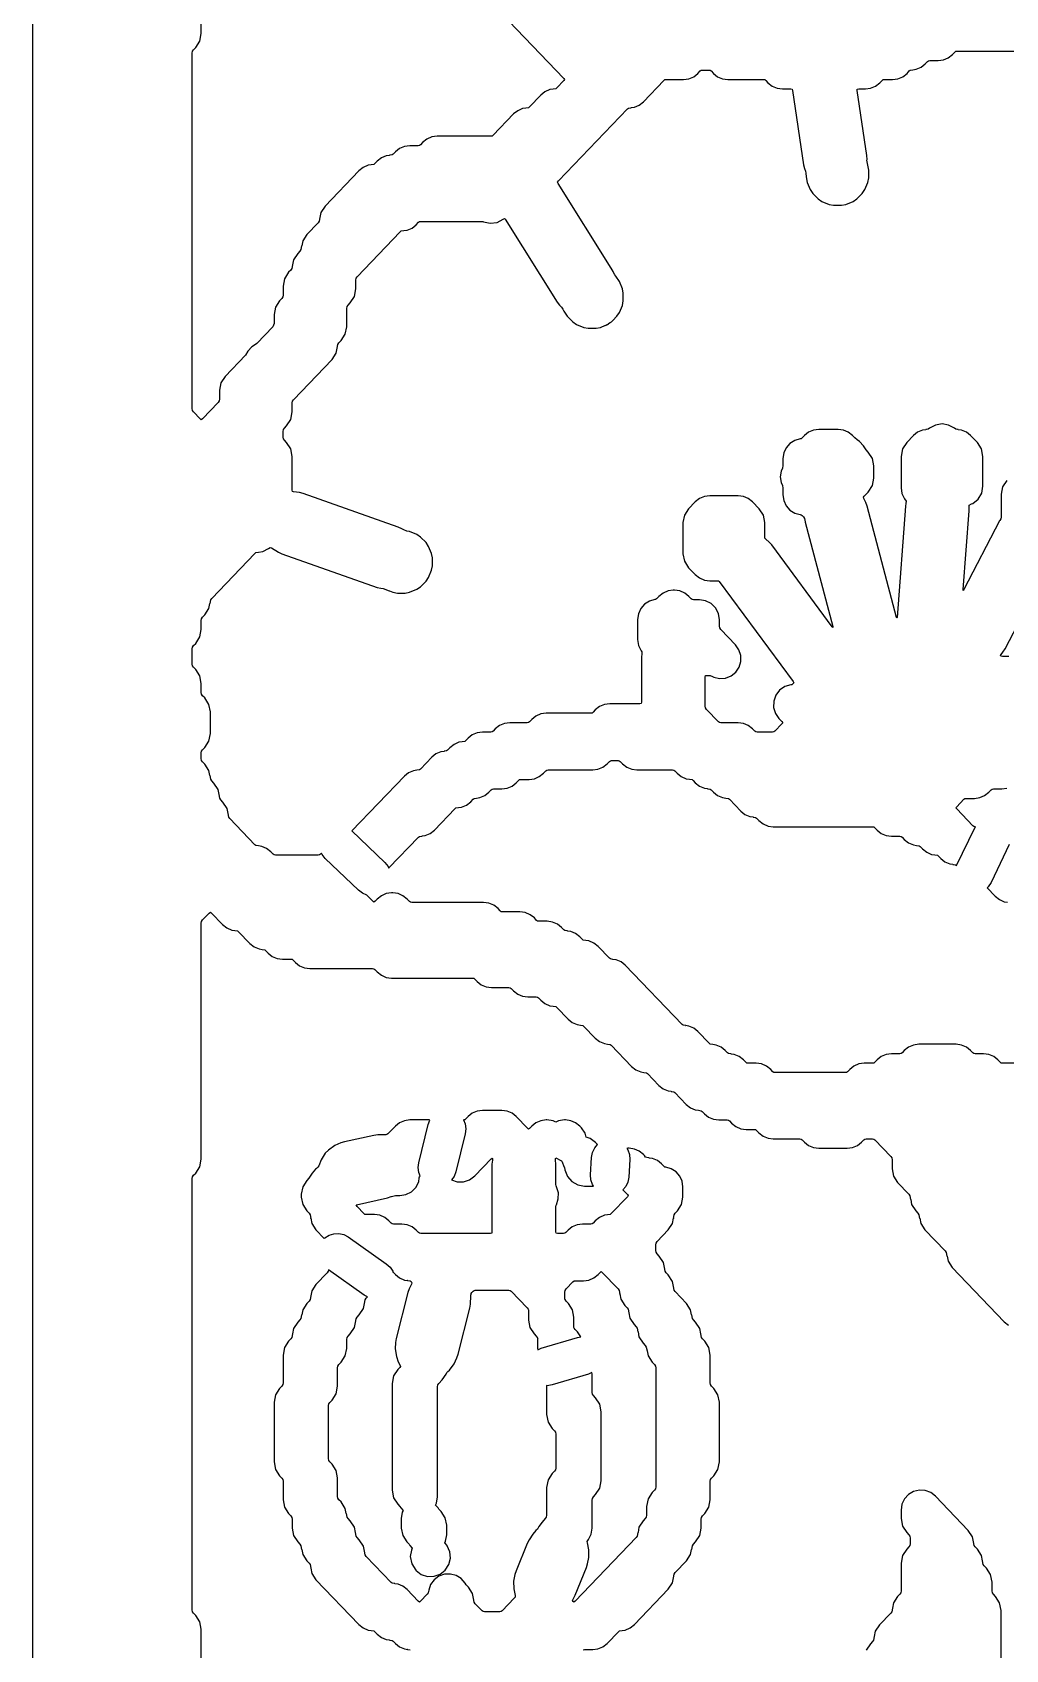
# Model space of a CAD drawing. Header units: millimetres. Extents: x 0 to 63, y 0 to 126.
# Drawn here: x 0 to 24.36, y 23.1 to 63.59 of the extents above; entities that cross this region are included whole.
import ezdxf

# ---------------------------------------------------------------- set-up
doc = ezdxf.new("R2010")
doc.units = ezdxf.units.MM
doc.layers.add('CUT', color=1, linetype='Continuous')

msp = doc.modelspace()

# ---------------------------------------------------------------- linework, layer by layer
at = {"layer": 'CUT'}
msp.add_lwpolyline([(13.134, 3), (13.134, 0), (21.134, 0), (21.134, 3), (42.134, 3), (42.134, 0), (50.134, 0), (50.134, 3), (63.2679, 3), (63.2679, 123), (50.134, 123), (50.134, 126), (42.134, 126), (42.134, 123), (21.134, 123), (21.134, 126), (13.134, 126), (13.134, 123), (0, 123), (0, 3)], close=True, dxfattribs=at)
for points in [[(11.5288, 64.2781), (13.2985, 62.4357), (13.3179, 62.408), (13.2985, 62.3804), (13.1209, 62.1955), (13.0958, 62.1755), (13.0307, 62.1667), (13.031, 62.1642), (12.9505, 62.1533), (12.8274, 62.1009), (12.7226, 62.0176), (12.4386, 61.7219), (12.4135, 61.702), (12.3484, 61.6932), (12.3487, 61.6906), (12.2682, 61.6798), (12.1451, 61.6273), (12.0403, 61.544), (11.5288, 61.0116), (11.5037, 60.9916), (11.4719, 60.9873), (10.1265, 60.9873), (9.9938, 60.9694), (9.8707, 60.9169), (9.7659, 60.8337), (9.7093, 60.7748), (9.6842, 60.7548), (9.6524, 60.7505), (9.4442, 60.7505), (9.3115, 60.7326), (9.1884, 60.6801), (9.0836, 60.5969), (9.027, 60.538), (9.0019, 60.518), (8.9368, 60.5092), (8.9371, 60.5067), (8.8566, 60.4958), (8.7335, 60.4434), (8.6287, 60.3601), (8.5721, 60.3012), (8.547, 60.2812), (8.4819, 60.2725), (8.4822, 60.2699), (8.4017, 60.259), (8.2786, 60.2066), (8.1738, 60.1233), (7.3236, 59.2382), (7.2203, 59.0785), (7.1956, 58.9509), (7.1933, 58.9513), (7.1755, 58.8597), (7.1509, 58.8216), (6.8687, 58.5278), (6.7654, 58.3681), (6.7407, 58.2405), (6.7384, 58.241), (6.7207, 58.1493), (6.696, 58.1113), (6.6412, 58.0542), (6.538, 57.8945), (6.5133, 57.7669), (6.511, 57.7674), (6.4932, 57.6758), (6.4686, 57.6377), (6.4138, 57.5806), (6.3106, 57.421), (6.2744, 57.2343), (6.2744, 57.0099), (6.2658, 56.9654), (6.2412, 56.9273), (6.1864, 56.8703), (6.0831, 56.7106), (6.047, 56.5239), (6.047, 56.2996), (6.0383, 56.2551), (6.0137, 56.217), (5.6154, 55.8023), (5.5583, 55.7569), (5.4936, 55.7171), (5.3957, 55.6061), (5.3314, 55.5066), (4.8217, 54.976), (4.7185, 54.8163), (4.6823, 54.6296), (4.6823, 54.4053), (4.6737, 54.3608), (4.6491, 54.3227), (4.2554, 53.9128), (4.2274, 53.8918), (4.1995, 53.9128), (4.0332, 54.0859), (4.0086, 54.124), (4, 54.1685), (4, 63.0704), (4.0086, 63.1149), (4.0332, 63.153), (4.088, 63.21), (4.1913, 63.3697), (4.2274, 63.5564), (4.2274, 64.5747)], [(25.1183, 37.7822), (24.2758, 37.7822), (24.244, 37.7865), (24.2189, 37.8065), (24.1623, 37.8654), (24.0575, 37.9486), (23.9344, 38.0011), (23.8017, 38.019), (23.5935, 38.019), (23.5617, 38.0233), (23.5366, 38.0433), (23.48, 38.1022), (23.3752, 38.1854), (23.252, 38.2379), (23.1194, 38.2558), (22.1808, 38.2558), (22.0481, 38.2379), (21.925, 38.1854), (21.8202, 38.1022), (21.7636, 38.0433), (21.7385, 38.0233), (21.7067, 38.019), (21.4985, 38.019), (21.3658, 38.0011), (21.2427, 37.9486), (21.1379, 37.8654), (21.0813, 37.8065), (21.0562, 37.7865), (21.0244, 37.7822), (20.8162, 37.7822), (20.6835, 37.7643), (20.5604, 37.7119), (20.4556, 37.6286), (20.399, 37.5697), (20.3739, 37.5497), (20.3421, 37.5455), (18.5898, 37.5455), (18.558, 37.5497), (18.5329, 37.5697), (18.4763, 37.6286), (18.3715, 37.7119), (18.2483, 37.7643), (18.1157, 37.7822), (17.9075, 37.7822), (17.8757, 37.7865), (17.8506, 37.8065), (17.794, 37.8654), (17.6892, 37.9486), (17.566, 38.0011), (17.4855, 38.012), (17.4859, 38.0145), (17.4208, 38.0233), (17.3957, 38.0433), (17.3391, 38.1022), (17.2343, 38.1854), (17.1111, 38.2379), (17.0307, 38.2488), (17.031, 38.2513), (16.9659, 38.2601), (16.9408, 38.2801), (16.6568, 38.5758), (16.552, 38.659), (16.4288, 38.7115), (16.3483, 38.7223), (16.3487, 38.7249), (16.2836, 38.7337), (16.2585, 38.7536), (14.8373, 40.2333), (14.7324, 40.3165), (14.6093, 40.369), (14.5288, 40.3798), (14.5292, 40.3824), (14.4641, 40.3912), (14.439, 40.4111), (14.1549, 40.7068), (14.0501, 40.7901), (13.927, 40.8425), (13.8465, 40.8534), (13.8469, 40.856), (13.7818, 40.8648), (13.7566, 40.8847), (13.7001, 40.9436), (13.5952, 41.0269), (13.4721, 41.0793), (13.3916, 41.0902), (13.392, 41.0928), (13.3269, 41.1015), (13.3018, 41.1215), (13.2452, 41.1804), (13.1404, 41.2637), (13.0172, 41.3161), (12.8846, 41.334), (12.6763, 41.334), (12.6446, 41.3383), (12.6194, 41.3583), (12.5629, 41.4172), (12.458, 41.5004), (12.3349, 41.5529), (12.2023, 41.5708), (11.7666, 41.5708), (11.7348, 41.5751), (11.7097, 41.5951), (11.6531, 41.654), (11.5483, 41.7372), (11.4251, 41.7897), (11.2925, 41.8076), (9.4922, 41.8076), (9.4604, 41.8119), (9.4353, 41.8319), (9.3787, 41.8908), (9.2739, 41.974), (9.1507, 42.0265), (9.0181, 42.0444), (8.9893, 42.0444), (8.8566, 42.0265), (8.7335, 41.974), (8.6287, 41.8908), (8.5768, 41.8367), (8.5488, 41.8157), (8.5208, 41.8367), (8.3708, 41.9929), (8.2587, 42.0367), (8.1578, 42.111), (7.3298, 42.9064), (7.2515, 43.0043), (7.2342, 43.0437), (7.2074, 43.0158), (7.1823, 42.9958), (7.1505, 42.9915), (6.0806, 42.9915), (6.0488, 42.9958), (6.0237, 43.0158), (5.9671, 43.0747), (5.8623, 43.1579), (5.7391, 43.2104), (5.6587, 43.2213), (5.659, 43.2238), (5.5939, 43.2326), (5.5688, 43.2526), (4.943, 43.9041), (4.9184, 43.9422), (4.9006, 44.0338), (4.8983, 44.0333), (4.8736, 44.1609), (4.7704, 44.3206), (4.7156, 44.3777), (4.6909, 44.4157), (4.6732, 44.5073), (4.6709, 44.5069), (4.6462, 44.6345), (4.5429, 44.7942), (4.4881, 44.8512), (4.4635, 44.8893), (4.4458, 44.9809), (4.4434, 44.9805), (4.4187, 45.1081), (4.3155, 45.2678), (4.2607, 45.3248), (4.2361, 45.3629), (4.2274, 45.4074), (4.2274, 45.5482), (4.2361, 45.5927), (4.2607, 45.6308), (4.3155, 45.6879), (4.4187, 45.8475), (4.4549, 46.0342), (4.4549, 46.5789), (4.4187, 46.7656), (4.3155, 46.9253), (4.2607, 46.9823), (4.2361, 47.0204), (4.2274, 47.0649), (4.2274, 47.2893), (4.1913, 47.4759), (4.088, 47.6356), (4.0332, 47.6927), (4.0086, 47.7307), (4, 47.7752), (4, 48.1529), (4.0086, 48.1974), (4.0332, 48.2354), (4.088, 48.2925), (4.1913, 48.4522), (4.2274, 48.6389), (4.2274, 48.8632), (4.2361, 48.9077), (4.2607, 48.9458), (4.3155, 49.0029), (4.4187, 49.1625), (4.4434, 49.2902), (4.4458, 49.2897), (4.4635, 49.3813), (4.4881, 49.4194), (5.5688, 50.5445), (5.5939, 50.5644), (5.659, 50.5732), (5.6587, 50.5758), (5.7715, 50.5939), (5.9125, 50.667), (5.9477, 50.6931), (5.9828, 50.6796), (6.1567, 50.5763), (6.2454, 50.5348), (8.6245, 49.6943), (8.7197, 49.6708), (8.7772, 49.6626), (8.9313, 49.6034), (8.9339, 49.6101), (9.0225, 49.5734), (9.1336, 49.5513), (9.3287, 49.5513), (9.4397, 49.5734), (9.62, 49.6481), (9.7141, 49.711), (9.8521, 49.8489), (9.915, 49.9431), (9.9896, 50.1233), (10.0117, 50.2344), (10.0117, 50.4295), (9.9896, 50.5405), (9.915, 50.7208), (9.8521, 50.8149), (9.7141, 50.9529), (9.62, 51.0158), (9.4397, 51.0904), (9.3701, 51.1043), (9.2918, 51.1343), (9.2463, 51.1613), (9.1575, 51.2029), (6.7784, 52.0434), (6.6832, 52.0668), (6.5372, 52.0879), (6.5064, 52.097), (6.5018, 52.1288), (6.5018, 52.9721), (6.4657, 53.1588), (6.3624, 53.3185), (6.3076, 53.3755), (6.283, 53.4136), (6.2744, 53.4581), (6.2744, 53.599), (6.283, 53.6435), (6.3076, 53.6815), (6.3624, 53.7386), (6.4657, 53.8983), (6.5018, 54.085), (6.5018, 54.3093), (6.5105, 54.3538), (6.5351, 54.3919), (7.4996, 55.3961), (7.6029, 55.5558), (7.6276, 55.6834), (7.6299, 55.6829), (7.6477, 55.7745), (7.6723, 55.8126), (7.7271, 55.8697), (7.8303, 56.0294), (7.8665, 56.216), (7.8665, 56.6772), (7.8751, 56.7217), (7.8997, 56.7598), (7.9545, 56.8168), (8.0578, 56.9765), (8.0939, 57.1632), (8.0939, 57.3875), (8.1025, 57.432), (8.1272, 57.4701), (9.2078, 58.5952), (9.233, 58.6152), (9.298, 58.6239), (9.2977, 58.6265), (9.3782, 58.6374), (9.5013, 58.6898), (9.6061, 58.7731), (9.6627, 58.832), (9.6878, 58.8519), (9.7196, 58.8562), (11.2445, 58.8562), (11.2769, 58.8519), (11.2855, 58.8482), (11.4563, 58.8088), (11.6302, 58.8308), (11.7858, 58.9114), (11.8118, 58.9314), (11.8328, 58.9071), (13.1331, 56.8355), (13.1931, 56.758), (13.2385, 56.7099), (13.2765, 56.6562), (13.3017, 56.6058), (13.3864, 56.479), (13.5244, 56.341), (13.6185, 56.2781), (13.7988, 56.2034), (13.9098, 56.1813), (14.1049, 56.1813), (14.216, 56.2034), (14.3431, 56.2561), (14.3446, 56.2527), (14.367, 56.2626), (14.3808, 56.2717), (14.3962, 56.2781), (14.4209, 56.2946), (14.4192, 56.2971), (14.4607, 56.3245), (14.4622, 56.3222), (14.4904, 56.341), (14.4994, 56.35), (14.5073, 56.3553), (14.5263, 56.373), (14.5244, 56.375), (14.6283, 56.479), (14.6912, 56.5731), (14.7659, 56.7533), (14.788, 56.8644), (14.788, 57.0595), (14.7659, 57.1705), (14.6912, 57.3508), (14.6006, 57.4864), (14.5739, 57.5176), (14.5403, 57.5764), (14.532, 57.5983), (14.4882, 57.686), (13.157, 59.8071), (13.1427, 59.8414), (13.1637, 59.8722), (14.8938, 61.6734), (14.919, 61.6934), (14.9841, 61.7022), (14.9837, 61.7047), (15.0642, 61.7156), (15.1873, 61.7681), (15.2921, 61.8513), (15.8036, 62.3838), (15.8287, 62.4037), (15.8605, 62.408), (16.2962, 62.408), (16.4288, 62.426), (16.552, 62.4784), (16.6568, 62.5617), (16.7134, 62.6206), (16.7385, 62.6405), (16.7703, 62.6448), (16.9305, 62.6448), (16.9623, 62.6405), (16.9874, 62.6206), (17.044, 62.5617), (17.1488, 62.4784), (17.2719, 62.426), (17.4046, 62.408), (18.2951, 62.408), (18.3269, 62.4037), (18.352, 62.3838), (18.4086, 62.3249), (18.5134, 62.2416), (18.6365, 62.1892), (18.7692, 62.1712), (18.9819, 62.1712), (19.0137, 62.1667), (19.0228, 62.136), (19.299, 60.2719), (19.3228, 60.1768), (19.3453, 60.1141), (19.3555, 60.0657), (19.3618, 59.9719), (19.3897, 59.8316), (19.4644, 59.6513), (19.5273, 59.5572), (19.6653, 59.4192), (19.7594, 59.3563), (19.9396, 59.2817), (20.0507, 59.2596), (20.2458, 59.2596), (20.3569, 59.2817), (20.5371, 59.3563), (20.6312, 59.4192), (20.7692, 59.5572), (20.8321, 59.6513), (20.9068, 59.8316), (20.9288, 59.9426), (20.9288, 60.1377), (20.895, 60.3079), (20.8857, 60.3916), (20.8865, 60.4085), (20.8818, 60.5064), (20.6414, 62.1287), (20.6423, 62.165), (20.6781, 62.1712), (20.845, 62.1712), (20.9776, 62.1892), (21.1008, 62.2416), (21.2056, 62.3249), (21.2622, 62.3838), (21.2873, 62.4037), (21.3191, 62.408), (21.5273, 62.408), (21.6599, 62.426), (21.7831, 62.4784), (21.8879, 62.5617), (21.9445, 62.6206), (21.9696, 62.6405), (22.0347, 62.6493), (22.0344, 62.6519), (22.1148, 62.6627), (22.238, 62.7152), (22.3428, 62.7985), (22.3994, 62.8574), (22.4245, 62.8773), (22.4563, 62.8816), (22.6645, 62.8816), (22.7971, 62.8995), (22.9203, 62.952), (23.0251, 63.0352), (23.0817, 63.0942), (23.1068, 63.1141), (23.1386, 63.1184), (24.6634, 63.1184)], [(24.3816, 52.3713), (24.2783, 52.2117), (24.2422, 52.025), (24.2422, 51.4529), (24.2354, 51.4129), (24.2112, 51.3695), (24.2047, 51.3574), (23.31, 49.6366), (23.297, 49.6188), (23.2953, 49.6408), (23.4441, 51.6069), (23.4419, 51.7049), (23.4412, 51.7106), (23.443, 51.7483), (23.5023, 51.7813), (23.5355, 51.7932), (23.6694, 51.9048), (23.7569, 52.0556), (23.7873, 52.2272), (23.7873, 52.9721), (23.7511, 53.1588), (23.6479, 53.3185), (23.48, 53.4933), (23.3752, 53.5766), (23.252, 53.629), (23.1716, 53.6399), (23.1719, 53.6424), (23.1068, 53.6512), (23.0748, 53.6766), (22.9285, 53.7572), (22.7638, 53.7851), (22.5991, 53.7572), (22.4528, 53.6766), (22.4208, 53.6512), (22.3557, 53.6424), (22.3561, 53.6399), (22.2756, 53.629), (22.1524, 53.5766), (22.0476, 53.4933), (21.8797, 53.3185), (21.7765, 53.1588), (21.7403, 52.9721), (21.7403, 52.1877), (21.7621, 52.0418), (21.8255, 51.9085), (21.8654, 51.8493), (21.8595, 51.7894), (21.8487, 51.7277), (21.6376, 48.9391), (21.633, 48.9192), (21.6247, 48.9379), (20.8893, 51.7304), (20.8552, 51.8223), (20.8095, 51.9158), (20.7992, 51.9491), (20.8192, 51.9776), (20.9186, 52.0811), (21.0219, 52.2408), (21.058, 52.4275), (21.058, 52.7353), (21.0219, 52.922), (20.9186, 53.0817), (20.8638, 53.1388), (20.7995, 53.2383), (20.7016, 53.3493), (20.6369, 53.3891), (20.5798, 53.4344), (20.5233, 53.4933), (20.4184, 53.5766), (20.2953, 53.629), (20.1627, 53.6469), (19.679, 53.6469), (19.5463, 53.629), (19.4232, 53.5766), (19.3184, 53.4933), (19.2618, 53.4344), (19.2367, 53.4144), (19.2167, 53.4117), (19.079, 53.3725), (18.9581, 53.2958), (18.8639, 53.188), (18.8041, 53.0579), (18.7836, 52.9162), (18.7836, 52.7478), (18.7707, 52.6812), (18.7355, 52.6045), (18.7151, 52.463), (18.7355, 52.3215), (18.7707, 52.2448), (18.7836, 52.1782), (18.7836, 52.0098), (18.8041, 51.8681), (18.8639, 51.738), (18.9581, 51.6302), (19.079, 51.5535), (19.2167, 51.5143), (19.2367, 51.5116), (19.2618, 51.4916), (19.2956, 51.4564), (19.319, 51.4214), (19.3393, 51.3376), (19.3397, 51.3377), (19.3421, 51.3229), (20.0298, 48.7116), (20.032, 48.6902), (20.0167, 48.7054), (18.5015, 50.7568), (18.4358, 50.8296), (18.3544, 50.9036), (18.3333, 50.929), (18.3287, 50.9617), (18.3287, 51.3146), (18.2926, 51.5013), (18.1893, 51.661), (18.0214, 51.8358), (17.9166, 51.919), (17.7935, 51.9715), (17.6608, 51.9894), (16.9497, 51.9894), (16.817, 51.9715), (16.6939, 51.919), (16.5891, 51.8358), (16.4212, 51.661), (16.3179, 51.5013), (16.2818, 51.3146), (16.2818, 50.5332), (16.3179, 50.3465), (16.4212, 50.1868), (16.5891, 50.012), (16.6939, 49.9287), (16.817, 49.8763), (16.9497, 49.8584), (17.1439, 49.8584), (17.177, 49.8536), (17.1836, 49.8442), (19.0352, 47.3411), (19.0524, 47.3065), (19.0321, 47.2761), (19.0092, 47.258), (18.9763, 47.2535), (18.8263, 47.2085), (18.6976, 47.1193), (18.6027, 46.9946), (18.5512, 46.8468), (18.5479, 46.6902), (18.5932, 46.5402), (18.6826, 46.4117), (18.757, 46.3342), (18.7765, 46.3066), (18.757, 46.2789), (18.5795, 46.094), (18.5543, 46.0741), (18.5226, 46.0698), (18.1349, 46.0698), (18.1031, 46.0741), (18.078, 46.094), (18.0214, 46.1529), (17.9166, 46.2362), (17.7935, 46.2886), (17.6608, 46.3066), (17.2251, 46.3066), (17.1934, 46.3108), (17.1682, 46.3308), (16.8731, 46.638), (16.8485, 46.6761), (16.8399, 46.7206), (16.8399, 47.4511), (16.8453, 47.4851), (16.8793, 47.4905), (16.9305, 47.4905), (16.9629, 47.4861), (17.0225, 47.4607), (17.051, 47.4443), (17.1972, 47.4116), (17.3465, 47.4237), (17.4856, 47.4794), (17.6019, 47.5738), (17.685, 47.6985), (17.7274, 47.8421), (17.7254, 47.9919), (17.6791, 48.1344), (17.5927, 48.2568), (17.2248, 48.6398), (17.2001, 48.6779), (17.1915, 48.7224), (17.1915, 48.8848), (17.1671, 49.0393), (17.096, 49.1787), (16.9854, 49.2893), (16.846, 49.3603), (16.6915, 49.3848), (16.5428, 49.3848), (16.511, 49.3891), (16.4859, 49.409), (16.4293, 49.4679), (16.3245, 49.5512), (16.2014, 49.6036), (16.0687, 49.6216), (16.0399, 49.6216), (15.9073, 49.6036), (15.7841, 49.5512), (15.6793, 49.4679), (15.6227, 49.409), (15.5976, 49.3891), (15.5776, 49.3864), (15.44, 49.3471), (15.3191, 49.2704), (15.2249, 49.1626), (15.1651, 49.0326), (15.1446, 48.8909), (15.1446, 48.3917), (15.1673, 48.2427), (15.2333, 48.1073), (15.2517, 48.0806), (15.2504, 48.0431), (15.2495, 48.0388), (15.2399, 47.9412), (15.2399, 46.8195), (15.2345, 46.7855), (15.2006, 46.7801), (14.4478, 46.7801), (14.3152, 46.7622), (14.192, 46.7097), (14.0872, 46.6265), (14.0307, 46.5676), (14.0055, 46.5476), (13.9738, 46.5433), (12.8558, 46.5433), (12.7231, 46.5254), (12.6, 46.473), (12.4952, 46.3897), (12.4386, 46.3308), (12.4135, 46.3108), (12.3817, 46.3066), (11.946, 46.3066), (11.8133, 46.2886), (11.6902, 46.2362), (11.5854, 46.1529), (11.5288, 46.094), (11.5037, 46.0741), (11.4719, 46.0698), (11.2637, 46.0698), (11.131, 46.0519), (11.0079, 45.9994), (10.9031, 45.9161), (10.8465, 45.8572), (10.8214, 45.8373), (10.7563, 45.8285), (10.7566, 45.8259), (10.6761, 45.8151), (10.553, 45.7626), (10.4482, 45.6793), (10.3916, 45.6204), (10.3665, 45.6005), (10.3014, 45.5917), (10.3017, 45.5891), (10.2213, 45.5783), (10.0981, 45.5258), (9.9933, 45.4426), (9.7093, 45.1469), (9.6842, 45.1269), (9.6191, 45.1181), (9.6194, 45.1156), (9.5389, 45.1047), (9.4158, 45.0522), (9.311, 44.969), (7.9948, 43.5988), (7.9948, 43.5988), (8.8229, 42.8033), (8.9012, 42.7054), (8.918, 42.667), (8.9238, 42.6716), (9.6627, 43.4409), (9.6878, 43.4608), (9.7529, 43.4696), (9.7526, 43.4722), (9.8331, 43.483), (9.9562, 43.5355), (10.061, 43.6188), (10.5725, 44.1512), (10.5976, 44.1712), (10.6627, 44.18), (10.6623, 44.1825), (10.7428, 44.1934), (10.866, 44.2459), (10.9708, 44.3291), (11.0274, 44.388), (11.0525, 44.408), (11.1176, 44.4168), (11.1172, 44.4193), (11.1977, 44.4302), (11.3208, 44.4826), (11.4257, 44.5659), (11.4822, 44.6248), (11.5074, 44.6448), (11.5391, 44.649), (11.7474, 44.649), (11.88, 44.667), (12.0032, 44.7194), (12.108, 44.8027), (12.1646, 44.8616), (12.1897, 44.8815), (12.2215, 44.8858), (12.4297, 44.8858), (12.5623, 44.9038), (12.6855, 44.9562), (12.7903, 45.0395), (12.8469, 45.0984), (12.872, 45.1183), (12.9038, 45.1226), (14.0218, 45.1226), (14.1544, 45.1405), (14.2776, 45.193), (14.3824, 45.2763), (14.439, 45.3352), (14.4641, 45.3551), (14.4959, 45.3594), (14.6561, 45.3594), (14.6879, 45.3551), (14.713, 45.3352), (14.7696, 45.2763), (14.8744, 45.193), (14.9975, 45.1405), (15.1302, 45.1226), (16.0207, 45.1226), (16.0525, 45.1183), (16.0776, 45.0984), (16.1342, 45.0395), (16.239, 44.9562), (16.3621, 44.9038), (16.4426, 44.8929), (16.4423, 44.8903), (16.5074, 44.8815), (16.5325, 44.8616), (16.5891, 44.8027), (16.6939, 44.7194), (16.817, 44.667), (16.8975, 44.6561), (16.8972, 44.6535), (16.9623, 44.6448), (16.9874, 44.6248), (17.044, 44.5659), (17.1488, 44.4826), (17.2719, 44.4302), (17.3524, 44.4193), (17.352, 44.4168), (17.4171, 44.408), (17.4423, 44.388), (17.7263, 44.0923), (17.8311, 44.0091), (17.9542, 43.9566), (18.0347, 43.9457), (18.0344, 43.9432), (18.0995, 43.9344), (18.1246, 43.9144), (18.1812, 43.8555), (18.286, 43.7723), (18.4091, 43.7198), (18.5418, 43.7019), (21.0244, 43.7019), (21.0562, 43.6976), (21.0813, 43.6777), (21.1379, 43.6188), (21.2427, 43.5355), (21.3658, 43.483), (21.4985, 43.4651), (21.7067, 43.4651), (21.7385, 43.4608), (21.7636, 43.4409), (21.8202, 43.382), (21.925, 43.2987), (22.0481, 43.2462), (22.1286, 43.2354), (22.1283, 43.2328), (22.1934, 43.224), (22.2185, 43.2041), (22.2751, 43.1452), (22.3799, 43.0619), (22.503, 43.0095), (22.5835, 42.9986), (22.5832, 42.996), (22.6483, 42.9873), (22.6734, 42.9673), (22.73, 42.9084), (22.8348, 42.8251), (22.9579, 42.7727), (23.0384, 42.7618), (23.038, 42.7593), (23.1031, 42.7505), (23.1283, 42.7305), (23.1292, 42.7296), (23.5838, 43.6771), (23.5995, 43.7011), (23.5617, 43.7062), (23.5366, 43.7261), (23.1315, 44.1478), (23.1121, 44.1755), (23.1315, 44.2031), (23.3091, 44.388), (23.3342, 44.408), (23.366, 44.4123), (23.5743, 44.4123), (23.7069, 44.4302), (23.8301, 44.4826), (23.9349, 44.5659), (23.9914, 44.6248), (24.0166, 44.6448), (24.0483, 44.649), (24.2566, 44.649), (24.3892, 44.667)], [(24.4333, 47.9641), (24.2758, 47.9641), (24.244, 47.9684), (24.2348, 47.9756), (24.2271, 47.9865), (24.2435, 48.0144), (24.2879, 48.0699), (24.3415, 48.152), (25.6111, 50.594)], [(24.4454, 43.2535), (23.9908, 42.306), (23.9223, 42.2011), (23.891, 42.1731), (24.0946, 41.9612), (24.1994, 41.878), (24.3226, 41.8255), (24.403, 41.8147)], [(4.2274, 21.2552), (4.2274, 23.6106), (4.1913, 23.7973), (4.088, 23.957), (4.0332, 24.014), (4.0086, 24.0521), (4, 24.0966), (4, 34.8928), (4.0086, 34.9373), (4.0332, 34.9754), (4.088, 35.0325), (4.1913, 35.1921), (4.2274, 35.3788), (4.2274, 41.2861), (4.2361, 41.3306), (4.2607, 41.3686), (4.4269, 41.5417), (4.4549, 41.5627), (4.4828, 41.5417), (4.7622, 41.2509), (4.867, 41.1676), (4.9901, 41.1152), (5.0706, 41.1043), (5.0703, 41.1018), (5.1354, 41.093), (5.1605, 41.073), (5.4445, 40.7773), (5.5493, 40.6941), (5.6725, 40.6416), (5.7529, 40.6307), (5.7526, 40.6282), (5.8177, 40.6194), (5.8428, 40.5994), (5.8994, 40.5405), (6.0042, 40.4573), (6.1273, 40.4048), (6.26, 40.3869), (6.4682, 40.3869), (6.5, 40.3826), (6.5251, 40.3626), (6.5817, 40.3037), (6.6865, 40.2205), (6.8097, 40.168), (6.9423, 40.1501), (8.5152, 40.1501), (8.547, 40.1458), (8.5721, 40.1259), (8.6287, 40.067), (8.7335, 39.9837), (8.8566, 39.9312), (8.9893, 39.9133), (11.017, 39.9133), (11.0488, 39.909), (11.0739, 39.8891), (11.1305, 39.8302), (11.2353, 39.7469), (11.3585, 39.6944), (11.4911, 39.6765), (11.9268, 39.6765), (11.9586, 39.6722), (11.9837, 39.6523), (12.0403, 39.5934), (12.1451, 39.5101), (12.2682, 39.4577), (12.4009, 39.4397), (12.6091, 39.4397), (12.6409, 39.4355), (12.666, 39.4155), (12.7226, 39.3566), (12.8274, 39.2733), (12.9505, 39.2209), (13.031, 39.21), (13.0307, 39.2075), (13.0958, 39.1987), (13.1209, 39.1787), (13.4049, 38.883), (13.5097, 38.7998), (13.6329, 38.7473), (13.7133, 38.7364), (13.713, 38.7339), (13.7781, 38.7251), (13.8032, 38.7051), (14.0872, 38.4094), (14.192, 38.3262), (14.3152, 38.2737), (14.3957, 38.2629), (14.3953, 38.2603), (14.4604, 38.2515), (14.4855, 38.2316), (14.997, 37.6991), (15.1018, 37.6158), (15.2249, 37.5634), (15.3054, 37.5525), (15.3051, 37.55), (15.3702, 37.5412), (15.3953, 37.5212), (15.6793, 37.2255), (15.7841, 37.1423), (15.9073, 37.0898), (15.9877, 37.0789), (15.9874, 37.0764), (16.0525, 37.0676), (16.0776, 37.0476), (16.3616, 36.7519), (16.4664, 36.6687), (16.5896, 36.6162), (16.6701, 36.6054), (16.6697, 36.6028), (16.7348, 36.594), (16.7599, 36.5741), (16.8165, 36.5152), (16.9213, 36.4319), (17.0445, 36.3794), (17.1771, 36.3615), (17.3854, 36.3615), (17.4171, 36.3572), (17.4423, 36.3373), (17.4988, 36.2784), (17.6036, 36.1951), (17.7268, 36.1427), (17.8594, 36.1247), (18.0677, 36.1247), (18.0995, 36.1204), (18.1246, 36.1005), (18.1812, 36.0416), (18.286, 35.9583), (18.4091, 35.9059), (18.5418, 35.8879), (19.2049, 35.8879), (19.2367, 35.8837), (19.2618, 35.8637), (19.3184, 35.8048), (19.4232, 35.7215), (19.5463, 35.6691), (19.679, 35.6512), (20.3901, 35.6512), (20.5227, 35.6691), (20.6459, 35.7215), (20.7507, 35.8048), (20.8073, 35.8637), (20.8324, 35.8837), (20.8642, 35.8879), (21.0244, 35.8879), (21.0562, 35.8837), (21.0813, 35.8637), (21.4797, 35.449), (21.5043, 35.4109), (21.5129, 35.3664), (21.5129, 35.142), (21.549, 34.9554), (21.6523, 34.7957), (21.9345, 34.5018), (21.9591, 34.4638), (21.9769, 34.3722), (21.9792, 34.3726), (22.0039, 34.245), (22.1072, 34.0853), (22.162, 34.0283), (22.1866, 33.9902), (22.2043, 33.8986), (22.2067, 33.899), (22.2314, 33.7714), (22.3346, 33.6117), (22.8443, 33.0811), (22.8689, 33.043), (22.8867, 32.9514), (22.889, 32.9519), (22.9137, 32.8243), (23.0169, 32.6646), (24.322, 31.3059), (24.4269, 31.2226)], [(13.7818, 23.0972), (13.8135, 23.1015), (14.0218, 23.1015), (14.1544, 23.1194), (14.2776, 23.1719), (14.3824, 23.2551), (14.6664, 23.5508), (14.6915, 23.5708), (14.7566, 23.5796), (14.7563, 23.5821), (14.8367, 23.593), (14.9599, 23.6454), (15.0647, 23.7287), (15.9149, 24.6139), (16.0182, 24.7735), (16.0429, 24.9011), (16.0452, 24.9007), (16.0629, 24.9923), (16.0876, 25.0304), (16.3698, 25.3242), (16.473, 25.4839), (16.4978, 25.6115), (16.5001, 25.6111), (16.5178, 25.7027), (16.5424, 25.7407), (16.5972, 25.7978), (16.7005, 25.9575), (16.7366, 26.1442), (16.7366, 26.3685), (16.7453, 26.413), (16.7699, 26.4511), (16.8247, 26.5081), (16.9279, 26.6678), (16.9641, 26.8545), (16.9641, 27.3157), (16.9727, 27.3602), (16.9973, 27.3982), (17.0521, 27.4553), (17.1554, 27.615), (17.1915, 27.8017), (17.1915, 29.2935), (17.1554, 29.4802), (17.0521, 29.6398), (16.9973, 29.6969), (16.9727, 29.735), (16.9641, 29.7795), (16.9641, 30.4774), (16.9279, 30.6641), (16.8247, 30.8238), (16.7699, 30.8808), (16.7453, 30.9189), (16.7275, 31.0105), (16.7252, 31.0101), (16.7005, 31.1377), (16.5972, 31.2973), (16.5424, 31.3544), (16.5178, 31.3925), (16.5001, 31.4841), (16.4978, 31.4836), (16.473, 31.6112), (16.3698, 31.7709), (16.0876, 32.0648), (16.0629, 32.1028), (16.0452, 32.1944), (16.0429, 32.194), (16.0182, 32.3216), (15.9149, 32.4813), (15.8601, 32.5383), (15.8355, 32.5764), (15.8178, 32.668), (15.8154, 32.6676), (15.7907, 32.7952), (15.6875, 32.9549), (15.6327, 33.0119), (15.6081, 33.05), (15.5994, 33.0945), (15.5994, 33.2353), (15.6081, 33.2798), (15.6327, 33.3179), (15.9149, 33.6117), (16.0182, 33.7714), (16.0429, 33.899), (16.0452, 33.8986), (16.0629, 33.9902), (16.0876, 34.0283), (16.1424, 34.0853), (16.2456, 34.245), (16.2818, 34.4317), (16.2818, 34.6837), (16.2613, 34.8254), (16.2015, 34.9554), (16.1073, 35.0632), (15.9864, 35.1399), (15.8487, 35.1792), (15.8287, 35.1819), (15.8036, 35.2018), (15.747, 35.2607), (15.6422, 35.344), (15.5191, 35.3965), (15.4386, 35.4073), (15.4389, 35.4099), (15.3732, 35.4188), (15.3467, 35.43), (15.3183, 35.4703), (15.2921, 35.4975), (15.1873, 35.5808), (15.0642, 35.6332), (14.9315, 35.6512), (14.9043, 35.6512), (14.8801, 35.6475), (14.9045, 35.6114), (14.9455, 35.493), (14.9544, 35.368), (14.9284, 34.93), (14.9046, 34.807), (14.8499, 34.6943), (14.7783, 34.6117), (14.8906, 34.4949), (14.91, 34.4672), (14.8906, 34.4396), (14.4855, 34.0179), (14.4604, 33.998), (14.3953, 33.9892), (14.3957, 33.9866), (14.3152, 33.9757), (14.192, 33.9233), (14.0872, 33.84), (14.0307, 33.7811), (14.0055, 33.7612), (13.9738, 33.7569), (13.7655, 33.7569), (13.6329, 33.739), (13.5097, 33.6865), (13.4049, 33.6032), (13.3483, 33.5443), (13.3232, 33.5244), (13.2914, 33.5201), (13.1409, 33.5201), (13.1069, 33.5255), (13.1016, 33.5594), (13.1016, 34.1911), (13.1075, 34.2285), (13.1138, 34.2409), (13.1615, 34.3855), (13.1634, 34.5377), (13.1195, 34.6834), (13.1069, 34.7098), (13.1016, 34.7453), (13.1016, 35.2582), (13.092, 35.3557), (13.0911, 35.3601), (13.0897, 35.3975), (13.0985, 35.4102), (13.2253, 35.3443), (13.2451, 35.3414), (13.2459, 35.3322), (13.3109, 35.1826), (13.3164, 35.1741), (13.329, 35.1089), (13.3901, 34.9486), (13.5018, 34.8183), (13.6509, 34.7335), (13.8199, 34.704), (14.0202, 34.704), (14.0444, 34.7077), (14.02, 34.7438), (13.979, 34.8622), (13.9701, 34.9872), (13.9962, 35.4252), (14.0199, 35.5482), (14.0746, 35.6609), (14.1461, 35.7434), (14.0914, 35.8004), (13.9607, 35.8981), (13.8604, 35.9306), (13.833, 36.0303), (13.7399, 36.1664), (13.7001, 36.2079), (13.5952, 36.2911), (13.4721, 36.3436), (13.3395, 36.3615), (13.3167, 36.3615), (13.1627, 36.3372), (13.0976, 36.3042), (13.0326, 36.3372), (12.8785, 36.3615), (12.8558, 36.3615), (12.7231, 36.3436), (12.6, 36.2911), (12.4952, 36.2079), (12.4553, 36.1664), (12.4412, 36.1458), (12.4159, 36.1324), (12.3873, 36.1538), (12.108, 36.4447), (12.0032, 36.5279), (11.88, 36.5804), (11.7474, 36.5983), (11.2637, 36.5983), (11.131, 36.5804), (11.0079, 36.5279), (10.9031, 36.4447), (10.8465, 36.3858), (10.8214, 36.3658), (10.7877, 36.3613), (10.8293, 36.2667), (10.8482, 36.1428), (10.8344, 36.0183), (10.5997, 35.0631), (10.5542, 34.9463), (10.4909, 34.8601), (10.6293, 34.8139), (10.7897, 34.8139), (10.9418, 34.8647), (11.0701, 34.961), (11.4776, 35.3853), (11.5055, 35.4063), (11.5093, 35.4034), (11.5134, 35.3975), (11.512, 35.3601), (11.5112, 35.3557), (11.5016, 35.2582), (11.5016, 33.5594), (11.4962, 33.5255), (11.4622, 33.5201), (9.7196, 33.5201), (9.6878, 33.5244), (9.6627, 33.5443), (9.6061, 33.6032), (9.5013, 33.6865), (9.3782, 33.739), (9.2455, 33.7569), (9.0373, 33.7569), (9.0055, 33.7612), (8.9804, 33.7811), (8.9238, 33.84), (8.819, 33.9233), (8.6959, 33.9757), (8.5632, 33.9937), (8.355, 33.9937), (8.3232, 33.998), (8.2981, 34.0179), (8.1272, 34.1958), (8.1025, 34.2339), (8.102, 34.237), (8.1083, 34.2382), (8.8883, 34.4124), (8.9792, 34.4421), (8.9895, 34.4466), (9.0883, 34.4672), (9.1918, 34.4672), (9.3464, 34.4917), (9.4857, 34.5627), (9.5964, 34.6733), (9.6674, 34.8127), (9.6832, 34.9124), (9.6913, 34.9382), (9.7083, 34.9624), (9.6726, 35.0437), (9.6537, 35.1676), (9.6675, 35.2921), (9.9022, 36.2473), (9.9457, 36.3591), (9.9279, 36.3615), (9.4442, 36.3615), (9.3115, 36.3436), (9.1884, 36.2911), (9.0836, 36.2079), (8.8978, 36.0145), (8.8733, 35.9949), (8.8423, 35.9902), (8.642, 35.9865), (8.5447, 35.9751), (7.812, 35.8152), (7.7188, 35.785), (7.5689, 35.7196), (7.4088, 35.6082), (7.3302, 35.5267), (7.2249, 35.3625), (7.166, 35.2125), (7.1478, 35.1811), (7.1099, 35.1459), (7.0891, 35.132), (6.9992, 35.0264), (6.922, 34.9047), (6.8687, 34.8491), (6.7654, 34.6895), (6.7293, 34.5028), (6.7293, 34.4317), (6.7654, 34.245), (6.8687, 34.0853), (6.9235, 34.0283), (6.9481, 33.9902), (6.9658, 33.8986), (6.9682, 33.899), (6.9929, 33.7714), (7.0961, 33.6117), (7.3057, 33.3936), (7.3203, 33.4095), (7.4261, 33.4766), (7.5457, 33.5141), (7.6709, 33.5193), (7.7932, 33.492), (7.9042, 33.4339), (8.858, 32.7635), (8.9503, 32.6787), (9.0174, 32.5729), (9.0243, 32.5508), (9.027, 32.5487), (9.0836, 32.4898), (9.1884, 32.4065), (9.3115, 32.3541), (9.392, 32.3432), (9.3916, 32.3407), (9.4567, 32.3319), (9.4794, 32.3139), (9.4977, 32.2878), (9.4877, 32.2546), (9.4318, 32.1375), (9.3985, 32.0453), (9.1051, 30.8897), (9.0904, 30.7928), (9.0818, 30.6296), (9.1098, 30.4365), (9.1562, 30.3055), (9.2102, 30.197), (9.2128, 30.1931), (9.1936, 30.166), (9.1431, 30.1134), (9.0398, 29.9537), (9.0037, 29.7671), (9.0037, 27.0913), (9.0398, 26.9046), (9.1431, 26.7449), (9.1979, 26.6879), (9.221, 26.6521), (9.2805, 26.5863), (9.2567, 26.5407), (9.2311, 26.3829), (9.2311, 26.1442), (9.2673, 25.9575), (9.3705, 25.7978), (9.4253, 25.7407), (9.4484, 25.705), (9.5079, 25.6391), (9.4841, 25.5935), (9.4586, 25.4358), (9.4586, 25.4338), (9.4947, 25.2471), (9.598, 25.0874), (9.6019, 25.0833), (9.7327, 24.9856), (9.8879, 24.9353), (10.051, 24.9375), (10.2047, 24.9922), (10.3327, 25.0935), (10.4212, 25.2306), (10.4609, 25.3889), (10.4475, 25.5515), (10.3824, 25.7011), (10.3784, 25.7073), (10.319, 25.7731), (10.3428, 25.8187), (10.3683, 25.9765), (10.3683, 26.2153), (10.3322, 26.4019), (10.2289, 26.5616), (10.1741, 26.6187), (10.151, 26.6544), (10.0915, 26.7203), (10.1154, 26.7659), (10.1409, 26.9236), (10.1409, 29.6835), (10.1495, 29.728), (10.1741, 29.7661), (10.2586, 29.854), (10.3547, 29.997), (10.3725, 30.0369), (10.3943, 30.0629), (10.4354, 30.0999), (10.5522, 30.2562), (10.6225, 30.4038), (10.6558, 30.4959), (10.9493, 31.6515), (10.964, 31.7484), (10.9751, 31.9607), (10.9759, 31.9771), (10.977, 31.9965), (10.9778, 32), (10.9791, 32.0184), (10.9985, 32.045), (11.0274, 32.0751), (11.0525, 32.0951), (11.0843, 32.0994), (11.9268, 32.0994), (11.9586, 32.0951), (11.9837, 32.0751), (12.3821, 31.6604), (12.4052, 31.6246), (12.4182, 31.6102), (12.4153, 31.5923), (12.4153, 31.3535), (12.4514, 31.1668), (12.5547, 31.0071), (12.6095, 30.95), (12.6326, 30.9143), (12.6456, 30.8999), (12.6427, 30.8819), (12.6427, 30.6431), (12.649, 30.6106), (12.7367, 30.6497), (13.6406, 30.9176), (13.7244, 30.9309), (13.6405, 31.0606), (13.5857, 31.1176), (13.5626, 31.1534), (13.5496, 31.1678), (13.5525, 31.1858), (13.5525, 31.4246), (13.5163, 31.6112), (13.4131, 31.7709), (13.3583, 31.828), (13.3352, 31.8637), (13.3221, 31.8782), (13.325, 31.8961), (13.325, 32.0514), (13.3337, 32.0959), (13.3583, 32.134), (13.5292, 32.3119), (13.5543, 32.3319), (13.5861, 32.3362), (13.7943, 32.3362), (13.927, 32.3541), (14.0501, 32.4065), (14.1549, 32.4898), (14.2068, 32.5438), (14.2348, 32.5648), (14.2628, 32.5438), (14.6565, 32.134), (14.6811, 32.0959), (14.6988, 32.0043), (14.7011, 32.0047), (14.7258, 31.8771), (14.8291, 31.7174), (14.8839, 31.6604), (14.9085, 31.6223), (14.9262, 31.5307), (14.9286, 31.5312), (14.9533, 31.4036), (15.0565, 31.2439), (15.1113, 31.1868), (15.1359, 31.1488), (15.1537, 31.0571), (15.156, 31.0576), (15.1807, 30.93), (15.284, 30.7703), (15.3388, 30.7132), (15.3634, 30.6752), (15.3811, 30.5836), (15.3834, 30.584), (15.4082, 30.4564), (15.5114, 30.2967), (15.5662, 30.2397), (15.5908, 30.2016), (15.5994, 30.1571), (15.5994, 27.1748), (15.5908, 27.1303), (15.5662, 27.0922), (15.5114, 27.0352), (15.4082, 26.8755), (15.372, 26.6888), (15.372, 26.4645), (15.3634, 26.42), (15.3388, 26.3819), (15.284, 26.3248), (15.1807, 26.1652), (15.156, 26.0375), (15.1537, 26.038), (15.1359, 25.9464), (15.1113, 25.9083), (13.5804, 24.3145), (13.5525, 24.2935), (13.5312, 24.3095), (13.5145, 24.3341), (13.5298, 24.3686), (13.5384, 24.3818), (13.5842, 24.4684), (13.8647, 25.1547), (13.8927, 25.2486), (13.9238, 25.4091), (13.9228, 25.6042), (13.8887, 25.7715), (13.8872, 25.8091), (13.9188, 25.8549), (13.9847, 25.9902), (14.0074, 26.139), (14.0074, 26.8421), (14.016, 26.8866), (14.0406, 26.9247), (14.0954, 26.9817), (14.1986, 27.1414), (14.2348, 27.3281), (14.2348, 29.0567), (14.1986, 29.2434), (14.0954, 29.4031), (14.0406, 29.4601), (14.016, 29.4982), (14.0074, 29.5427), (14.0074, 30.0038), (14.0011, 30.0363), (13.9134, 29.9972), (13.0095, 29.7293), (12.8857, 29.7097), (12.8702, 29.7113), (12.8702, 28.9856), (12.9063, 28.7989), (13.0096, 28.6392), (13.0644, 28.5822), (13.089, 28.5441), (13.0976, 28.4996), (13.0976, 27.6484), (13.089, 27.6039), (13.0644, 27.5658), (13.0096, 27.5088), (12.9063, 27.3491), (12.8702, 27.1624), (12.8702, 26.4645), (12.8615, 26.42), (12.8369, 26.3819), (12.7547, 26.2963), (12.6738, 26.1846), (12.6374, 26.1161), (12.5999, 26.0807), (12.5261, 25.993), (12.4293, 25.8466), (12.3835, 25.7599), (12.1031, 25.0736), (12.0751, 24.9797), (12.044, 24.8193), (12.0449, 24.6242), (12.079, 24.4569), (12.0805, 24.4192), (12.0591, 24.3882), (11.7562, 24.0729), (11.7311, 24.0529), (11.6993, 24.0486), (11.3117, 24.0486), (11.2799, 24.0529), (11.2548, 24.0729), (11.0839, 24.2508), (11.0593, 24.2889), (11.0415, 24.3805), (11.0392, 24.38), (11.0145, 24.5076), (10.9112, 24.6673), (10.8564, 24.7244), (10.8283, 24.7679), (10.7305, 24.8789), (10.6044, 24.9564), (10.4612, 24.9936), (10.3134, 24.9873), (10.1739, 24.9379), (10.0549, 24.8499), (9.9669, 24.731), (9.9176, 24.5915), (9.9048, 24.5257), (9.8802, 24.4876), (9.714, 24.3145), (9.686, 24.2935), (9.658, 24.3145), (9.3787, 24.6054), (9.2739, 24.6886), (9.1507, 24.7411), (9.0703, 24.7519), (9.0706, 24.7545), (9.0055, 24.7633), (8.9804, 24.7832), (8.3546, 25.4347), (8.33, 25.4728), (8.3122, 25.5644), (8.3099, 25.564), (8.2852, 25.6916), (8.182, 25.8513), (8.1272, 25.9083), (8.1025, 25.9464), (8.0848, 26.038), (8.0825, 26.0375), (8.0578, 26.1652), (7.9545, 26.3248), (7.8997, 26.3819), (7.8751, 26.42), (7.8574, 26.5116), (7.855, 26.5111), (7.8303, 26.6387), (7.7271, 26.7984), (7.6723, 26.8555), (7.6477, 26.8935), (7.639, 26.938), (7.639, 27.3992), (7.6029, 27.5859), (7.4996, 27.7456), (7.4448, 27.8026), (7.4202, 27.8407), (7.4116, 27.8852), (7.4116, 29.21), (7.4202, 29.2545), (7.4448, 29.2925), (7.4996, 29.3496), (7.6029, 29.5093), (7.639, 29.6959), (7.639, 30.1571), (7.6477, 30.2016), (7.6723, 30.2397), (7.7271, 30.2967), (7.8303, 30.4564), (7.8665, 30.6431), (7.8665, 30.8675), (7.8751, 30.912), (7.8997, 30.95), (7.9545, 31.0071), (8.0578, 31.1668), (8.0825, 31.2944), (8.0848, 31.2939), (8.1025, 31.3855), (8.1272, 31.4236), (8.182, 31.4807), (8.2852, 31.6403), (8.3099, 31.768), (8.3122, 31.7675), (8.33, 31.8591), (8.3546, 31.8972), (8.3901, 31.9341), (8.306, 31.9781), (7.4092, 32.6085), (7.403, 32.5764), (7.3784, 32.5383), (7.0961, 32.2445), (6.9929, 32.0848), (6.9682, 31.9572), (6.9658, 31.9577), (6.9481, 31.866), (6.9235, 31.828), (6.8687, 31.7709), (6.7654, 31.6112), (6.7407, 31.4836), (6.7384, 31.4841), (6.7207, 31.3925), (6.696, 31.3544), (6.6412, 31.2973), (6.538, 31.1377), (6.5133, 31.0101), (6.511, 31.0105), (6.4932, 30.9189), (6.4686, 30.8808), (6.4138, 30.8238), (6.3106, 30.6641), (6.2744, 30.4774), (6.2744, 29.7795), (6.2658, 29.735), (6.2412, 29.6969), (6.1864, 29.6398), (6.0831, 29.4802), (6.047, 29.2935), (6.047, 27.8017), (6.0831, 27.615), (6.1864, 27.4553), (6.2412, 27.3982), (6.2658, 27.3602), (6.2744, 27.3157), (6.2744, 26.8545), (6.3106, 26.6678), (6.4138, 26.5081), (6.4686, 26.4511), (6.4932, 26.413), (6.5018, 26.3685), (6.5018, 26.1442), (6.538, 25.9575), (6.6412, 25.7978), (6.696, 25.7407), (6.7207, 25.7027), (6.7384, 25.6111), (6.7407, 25.6115), (6.7654, 25.4839), (6.8687, 25.3242), (6.9235, 25.2672), (6.9481, 25.2291), (6.9658, 25.1375), (6.9682, 25.1379), (6.9929, 25.0103), (7.0961, 24.8506), (8.1738, 23.7287), (8.2786, 23.6454), (8.4017, 23.593), (8.4822, 23.5821), (8.4819, 23.5796), (8.547, 23.5708), (8.5721, 23.5508), (8.6287, 23.4919), (8.7335, 23.4086), (8.8566, 23.3562), (8.9371, 23.3453), (8.9368, 23.3428), (9.0019, 23.334), (9.027, 23.314), (9.0836, 23.2551), (9.1884, 23.1719), (9.3115, 23.1194), (9.392, 23.1085), (9.3916, 23.106), (9.4567, 23.0972)], [(24.2422, 22.5924), (24.2422, 24.0842), (24.206, 24.2709), (24.1028, 24.4305), (24.048, 24.4876), (24.0234, 24.5257), (24.0147, 24.5702), (24.0147, 24.7945), (23.9786, 24.9812), (23.8753, 25.1409), (23.8205, 25.198), (23.7959, 25.236), (23.7782, 25.3276), (23.7758, 25.3272), (23.7511, 25.4548), (23.6479, 25.6145), (23.5931, 25.6715), (23.5685, 25.7096), (23.5507, 25.8012), (23.5484, 25.8008), (23.5237, 25.9284), (23.4204, 26.088), (22.6009, 26.9412), (22.4838, 27.0316), (22.3453, 27.0837), (22.1976, 27.0931), (22.0536, 27.0587), (21.9261, 26.9838), (21.826, 26.8748), (21.7622, 26.7412), (21.7403, 26.5949), (21.7403, 26.3809), (21.7765, 26.1943), (21.8797, 26.0346), (21.9345, 25.9775), (21.9591, 25.9394), (21.9678, 25.8949), (21.9678, 25.7541), (21.9591, 25.7096), (21.9345, 25.6715), (21.8797, 25.6145), (21.7765, 25.4548), (21.7403, 25.2681), (21.7403, 24.5702), (21.7317, 24.5257), (21.7071, 24.4876), (21.6523, 24.4305), (21.549, 24.2709), (21.5243, 24.1433), (21.522, 24.1437), (21.5043, 24.0521), (21.4797, 24.014), (21.1974, 23.7202), (21.0942, 23.5605), (21.0695, 23.4329), (21.0671, 23.4333), (21.0494, 23.3417), (21.0248, 23.3037), (20.97, 23.2466), (20.8667, 23.0869)]]:
    msp.add_lwpolyline(points, dxfattribs=at)

doc.saveas('drawing.dxf')
